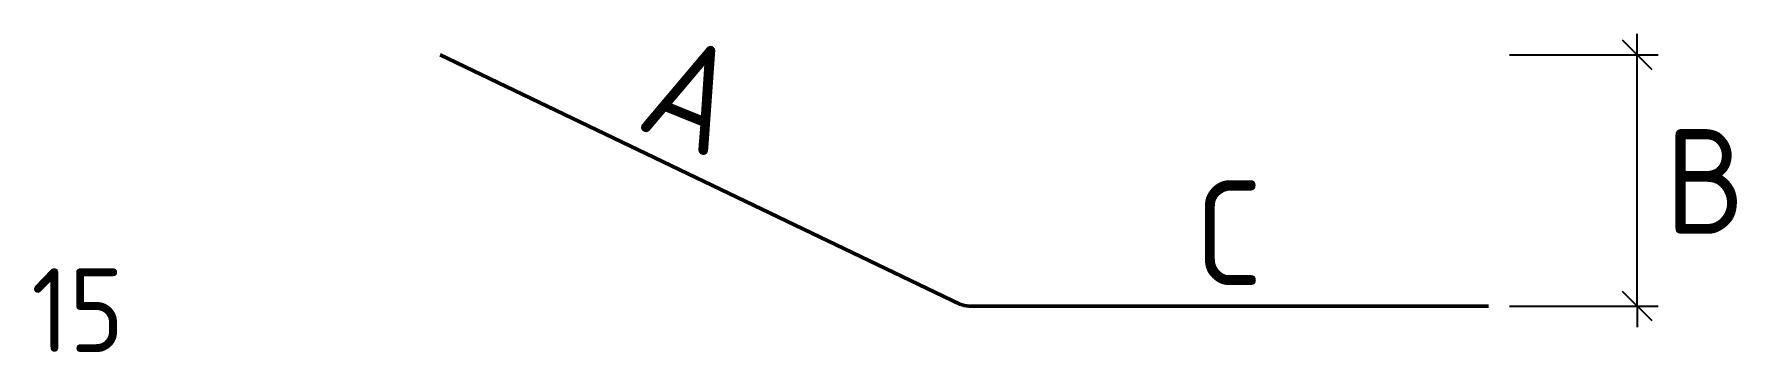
# Model space of a CAD drawing. Extents: x 234218 to 234624, y -40790 to -40714.
import ezdxf
from ezdxf.enums import TextEntityAlignment as Align

# ---------------------------------------------------------------- set-up
doc = ezdxf.new("R2010")
doc.units = 0
doc.layers.add('posedit.mtr.bar', color=7, linetype='Continuous', lineweight=50)
doc.layers.add('posedit.mtr.hidden', color=144, linetype='Continuous', plot=False)
doc.layers.add('posedit.mtr.lenght', color=183, linetype='Continuous')
doc.layers.add('posedit.mtr.text', color=3, linetype='Continuous')
doc.styles.add('posedit.ISOCPEUR', font='isocpeur.ttf', dxfattribs={"width": 0.9})

msp = doc.modelspace()

# ---------------------------------------------------------------- linework, layer by layer
at = {"layer": 'posedit.mtr.bar'}
for p, q in [((234314.97, -40719.34), (234438.94, -40778.85)), ((234441.1, -40779.34), (234564.97, -40779.34))]:
    msp.add_line(p, q, dxfattribs=at)
msp.add_arc((234441.1, -40774.34), 5, 244.359, 270, dxfattribs=at)
at = {"layer": 'posedit.mtr.lenght'}
for p, q in [((234604, -40722.88), (234596.93, -40715.81)), ((234600.46, -40719.34), (234600.46, -40714.34)), ((234569.97, -40719.34), (234605.46, -40719.34)), ((234600.46, -40779.34), (234600.46, -40719.34)), ((234604, -40782.88), (234596.93, -40775.81)), ((234569.97, -40779.34), (234605.46, -40779.34)), ((234600.46, -40779.34), (234600.46, -40784.34))]:
    msp.add_line(p, q, dxfattribs=at)

# ---------------------------------------------------------------- texts
at = {"layer": 'posedit.mtr.hidden', "color": 144, "style": 'posedit.ISOCPEUR', "width": 0.9}
msp.add_text('15', height=20, dxfattribs=at).set_placement((234217.48, -40790.3))
at = {"layer": 'posedit.mtr.text', "style": 'posedit.ISOCPEUR', "width": 0.9}
msp.add_attdef('A', text='', height=25, rotation=338, dxfattribs=at).set_placement((234375.14, -40728.81), align=Align.MIDDLE_CENTER)
msp.add_attdef('B', text='', height=25, dxfattribs=at).set_placement((234607.15, -40749.53), align=Align.MIDDLE_LEFT)
msp.add_attdef('C', text='', height=25, dxfattribs=at).set_placement((234503.04, -40761.84), align=Align.MIDDLE_CENTER)

doc.saveas('drawing.dxf')
